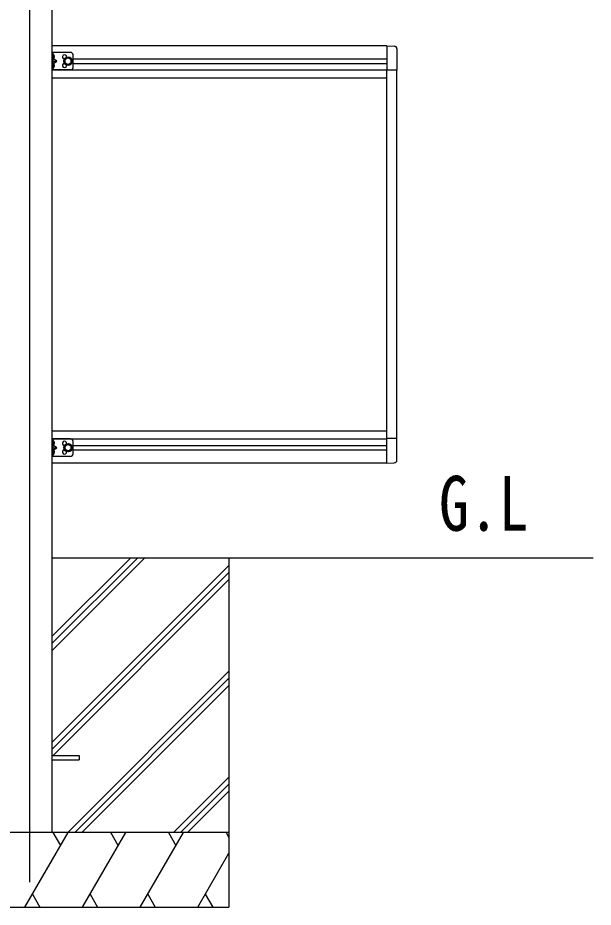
# Model space of a CAD drawing. Units: millimetres, scale not verified. Extents: x -16820 to 16820, y -11880 to 11880.
# Drawn here: x 1651 to 2804, y -5345 to -3561 of the extents above; entities that cross this region are included whole.
import ezdxf
from ezdxf.enums import TextEntityAlignment as Align

# ---------------------------------------------------------------- set-up
doc = ezdxf.new("R2010")
doc.units = ezdxf.units.MM
doc.header["$LTSCALE"] = 40
for name, color, linetype in [('0-2_USER1', 3, 'Continuous'), ('0-3_YKK_12', 2, 'Continuous'), ('0-4_YKK_13', 4, 'Continuous'), ('0-5_YKK_A1', 4, 'Continuous')]:
    doc.layers.add(name, color=color, linetype=linetype)
doc.styles.add('ＭＳ ゴシック', font='')
doc.styles.get('ＭＳ ゴシック').set_extended_font_data('MS Gothic')

msp = doc.modelspace()

# ---------------------------------------------------------------- linework, layer by layer
at = {"layer": '0-3_YKK_12'}
msp.add_line((1674.3, -2551.37), (1674.3, -5294.93), dxfattribs=at)
at = {"layer": '0-4_YKK_13'}
for p, q in [((2390.3, -3617.43), (2405.59, -3618.24)), ((2390.3, -3617.43), (2390.3, -3666.62)), ((1719.5, -3665.93), (1719.5, -3630.93)), ((1756.5, -3630.93), (1719.5, -3630.93)), ((1722.02, -3638.29), (1721.41, -3639.43)), ((1722, -3665.93), (1722, -3630.93)), ((1722, -3634.73), (1722.29, -3634.73)), ((1722, -3634.73), (1722, -3644.13)), ((1724.11, -3637.28), (1722.09, -3638.29)), ((1722.29, -3634.73), (1722.29, -3644.13)), ((1761.5, -3660.93), (1761.5, -3635.93)), ((2410.8, -3623.73), (2410.8, -3666.62)), ((1722.02, -3640.58), (1721.41, -3639.43)), ((1722.29, -3644.13), (1722, -3644.13)), ((1722, -3648.43), (1729, -3648.43)), ((1722.29, -3652.73), (1722, -3652.73)), ((1722, -3662.13), (1722, -3652.73)), ((1724.11, -3641.58), (1722.09, -3640.58)), ((1724.11, -3655.28), (1722.09, -3656.29)), ((1722.29, -3662.13), (1722.29, -3652.73)), ((1756.5, -3665.93), (1719.5, -3665.93)), ((1722.02, -3656.29), (1721.41, -3657.43)), ((1722.02, -3658.58), (1721.41, -3657.43)), ((1722, -3662.13), (1722.29, -3662.13)), ((1724.11, -3659.58), (1722.09, -3658.58)), ((2410.8, -3666.62), (2390.3, -3666.62)), ((2410.8, -4405.24), (2390.3, -4405.24)), ((2390.3, -4454.43), (2390.3, -4405.24)), ((2410.8, -4448.14), (2410.8, -4405.24)), ((1719.5, -4440.93), (1719.5, -4405.93)), ((1756.5, -4405.93), (1719.5, -4405.93)), ((1722.02, -4413.29), (1721.41, -4414.43)), ((1722.02, -4415.58), (1721.41, -4414.43)), ((1722, -4440.93), (1722, -4405.93)), ((1722, -4409.73), (1722.29, -4409.73)), ((1722, -4409.73), (1722, -4419.13)), ((1722.29, -4419.13), (1722, -4419.13)), ((1724.11, -4412.28), (1722.09, -4413.29)), ((1724.11, -4416.58), (1722.09, -4415.58)), ((1722.29, -4409.73), (1722.29, -4419.13)), ((1761.5, -4435.93), (1761.5, -4410.93)), ((1756.5, -4440.93), (1719.5, -4440.93)), ((1722.02, -4431.29), (1721.41, -4432.43)), ((1722.02, -4433.58), (1721.41, -4432.43)), ((1722, -4423.43), (1729, -4423.43)), ((1722.29, -4427.73), (1722, -4427.73)), ((1722, -4437.13), (1722, -4427.73)), ((1722, -4437.13), (1722.29, -4437.13)), ((1724.11, -4430.28), (1722.09, -4431.29)), ((1724.11, -4434.58), (1722.09, -4433.58)), ((1722.29, -4437.13), (1722.29, -4427.73)), ((2390.3, -4454.43), (2405.59, -4453.63)), ((1719.3, -5040.43), (1774.1, -5040.43)), ((1774.1, -5040.43), (1774.1, -5049.43)), ((1719.3, -5049.43), (1774.1, -5049.43))]:
    msp.add_line(p, q, dxfattribs=at)
for points in [[(1722.6, -3653.01), (1729, -3648.43), (1722.6, -3643.86)], [(1722.6, -4428.01), (1729, -4423.43), (1722.6, -4418.86)]]:
    msp.add_lwpolyline(points, dxfattribs=at)
for points in [[(1751.5, -3640.93), (1745, -3644.68), (1745, -3652.19), (1751.5, -3655.94), (1758, -3652.19), (1758, -3644.68)], [(1751.5, -4415.93), (1745, -4419.68), (1745, -4427.19), (1751.5, -4430.94), (1758, -4427.19), (1758, -4419.68)]]:
    msp.add_lwpolyline(points, close=True, dxfattribs=at)
for centre, radius in [((1751.5, -3648.43), 8.5), ((1751.5, -3648.43), 7.5), ((1751.5, -3648.43), 6.5), ((1751.5, -4423.43), 8.5), ((1751.5, -4423.43), 7.5), ((1751.5, -4423.43), 6.5)]:
    msp.add_circle(centre, radius, dxfattribs=at)
for centre, radius, start, end in [((2405.3, -3623.73), 5.5, 0, 87), ((1718.4, -3639.43), 6.1, 309.60193, 50.39807), ((1744.5, -3639.93), 4.25, 353.70569, 265.23923), ((1756.5, -3635.93), 5, 0, 90), ((1718.4, -3657.43), 6.1, 309.60193, 50.39807), ((1744.5, -3656.93), 4.25, 94.76077, 6.29431), ((1756.5, -3660.93), 5, 270, 0), ((1718.4, -4414.43), 6.1, 309.60193, 50.39807), ((1744.5, -4414.93), 4.25, 353.70569, 265.23923), ((1756.5, -4410.93), 5, 0, 90), ((1718.4, -4432.43), 6.1, 309.60193, 50.39807), ((1744.5, -4431.93), 4.25, 94.76077, 6.29431), ((1756.5, -4435.93), 5, 270, 0), ((2405.3, -4448.14), 5.5, 273, 0)]:
    msp.add_arc(centre, radius, start, end, dxfattribs=at)
at = {"layer": '0-5_YKK_A1'}
for p, q in [((1719.5, -5194.93), (1719.5, -2515.93)), ((2390.3, -3617.93), (1719.5, -3617.93)), ((1761.5, -3643.93), (2390.3, -3643.93)), ((1761.5, -3652.93), (2390.3, -3652.93)), ((2390.3, -3666.43), (1719.5, -3666.43)), ((2390.3, -4405.24), (2390.3, -3666.43)), ((2410.3, -3666.62), (2410.3, -4405.23)), ((1719.5, -3681.93), (2390.3, -3681.93)), ((1719.5, -4389.93), (2390.3, -4389.93)), ((1719.5, -4405.43), (2390.3, -4405.43)), ((1761.5, -4418.93), (2390.3, -4418.93)), ((1761.5, -4427.93), (2390.3, -4427.93)), ((1719.5, -4453.93), (2390.3, -4453.93)), ((1719.3, -4830.56), (1904.93, -4644.93)), ((1719.3, -4816.42), (1890.79, -4644.93)), ((1719.3, -4802.28), (1876.65, -4644.93)), ((2804.33, -4644.93), (1719.5, -4644.93)), ((2074.1, -4644.93), (2074.1, -5344.93)), ((1719.3, -5014.41), (2074.1, -4659.61)), ((1719.3, -5028.55), (2074.1, -4673.76)), ((1721.56, -5040.43), (2074.1, -4687.9)), ((1750.91, -5194.93), (2074.1, -4871.74)), ((1765.05, -5194.93), (2074.1, -4885.89)), ((1779.19, -5194.93), (2074.1, -4900.03)), ((1963.04, -5194.93), (2074.1, -5083.87)), ((1977.18, -5194.93), (2074.1, -5098.02)), ((1991.32, -5194.93), (2074.1, -5112.16)), ((2074.1, -5194.93), (1274.1, -5194.93)), ((1665.25, -5344.93), (1751.86, -5194.93)), ((1736.86, -5220.91), (1721.86, -5194.93)), ((1780.73, -5344.93), (1867.33, -5194.93)), ((1852.33, -5220.91), (1837.33, -5194.93)), ((1896.2, -5344.93), (1982.8, -5194.93)), ((1952.8, -5194.93), (1967.8, -5220.91)), ((2068.27, -5194.93), (2074.1, -5205.03)), ((2011.67, -5344.93), (2074.1, -5236.8)), ((1680.25, -5318.95), (1695.25, -5344.93)), ((1795.72, -5318.95), (1810.72, -5344.93)), ((1911.19, -5318.95), (1926.19, -5344.93)), ((2026.66, -5318.95), (2041.66, -5344.93)), ((1274.1, -5344.93), (2074.1, -5344.93))]:
    msp.add_line(p, q, dxfattribs=at)

# ---------------------------------------------------------------- texts
at = {"layer": '0-2_USER1', "style": 'ＭＳ ゴシック', "width": 0.8}
msp.add_text('G.L', height=110, dxfattribs=at).set_placement((2495.11, -4622.98), align=Align.BOTTOM_LEFT)

doc.saveas('drawing.dxf')
